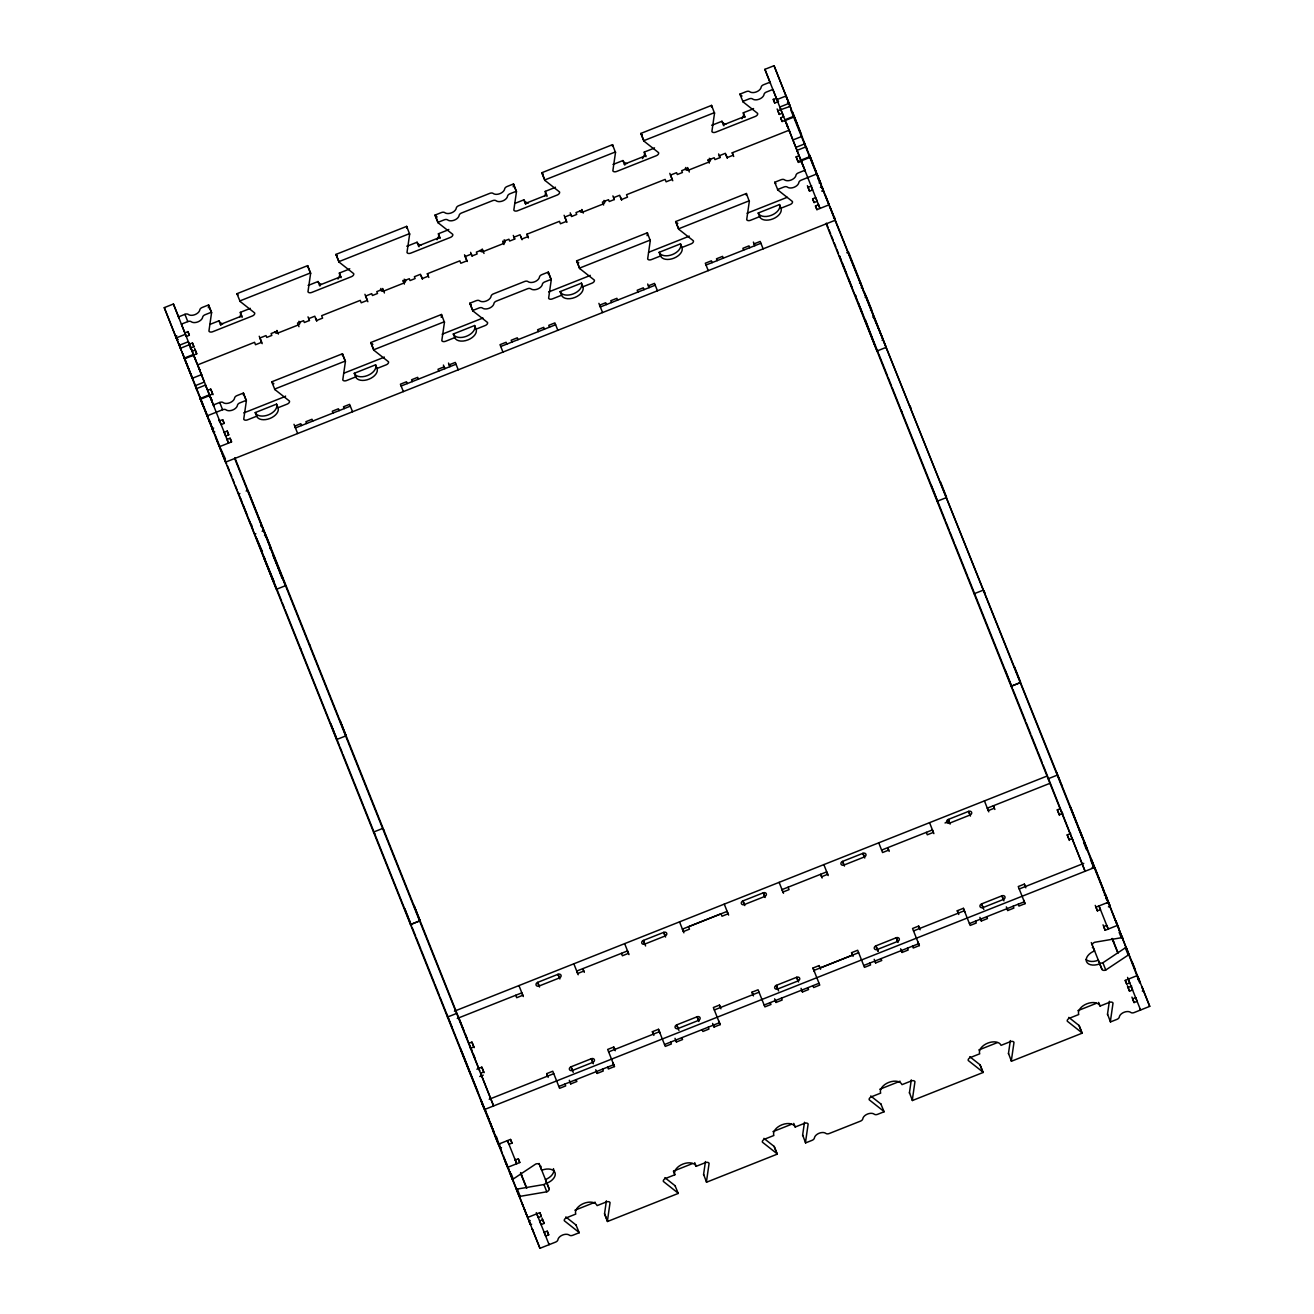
<?xml version="1.0" encoding="UTF-8"?>
<svg xmlns="http://www.w3.org/2000/svg" width="1314" height="1314" viewBox="0 0 1314 1314"><rect width="100%" height="100%" fill="white"/><g stroke="black" fill="none" stroke-linecap="round" stroke-linejoin="round"><path stroke-width="1.5" d="M208.351 307.805L208.68 305.521A3.285 1.987 -21.5 0 0 208.597 304.93L202.175 307.492A3.285 1.987 -21.5 0 0 199.794 309.858A6.554 3.991 -21.5 0 1 195.03 314.604A6.554 3.991 -21.5 0 1 188.296 314.424A3.285 1.987 -21.5 0 0 184.929 314.325L178.49 316.888L178.934 317.955M208.597 304.93L211.472 312.206A3.285 1.987 -21.5 0 1 211.554 312.781L208.926 331.079A3.285 1.987 -21.5 0 0 212.72 331.719L252.354 315.984A3.285 1.987 -21.5 0 0 254.653 312.929L240.117 301.448A3.285 1.987 -21.5 0 1 239.772 300.972L310.515 272.918L307.64 265.642L236.914 293.712L240.117 301.448M243.32 394.791L243.484 393.642A3.285 1.987 -21.5 0 0 243.402 393.067L236.98 395.613A3.285 1.987 -21.5 0 0 234.598 397.994A6.554 3.991 -21.5 0 1 229.835 402.741A6.554 3.991 -21.5 0 1 223.101 402.56A3.285 1.987 -21.5 0 0 219.734 402.462L213.295 405.008L213.722 406.092M243.402 393.067L246.276 400.343A3.285 1.987 -21.5 0 1 246.359 400.918L243.731 419.215A3.285 1.987 -21.5 0 0 247.508 419.856L256.657 416.226A11.481 6.981 -21.5 0 0 269.928 418.46A11.481 6.981 -21.5 0 0 278.01 407.751L287.158 404.121A3.285 1.987 -21.5 0 0 289.458 401.066L274.922 389.585A3.285 1.987 -21.5 0 1 274.577 389.108L345.319 361.038L342.445 353.778L271.702 381.832L274.922 389.585M307.558 267.366L307.722 266.216A3.285 1.987 -21.5 0 0 307.64 265.642M310.515 272.918A3.285 1.987 -21.5 0 1 310.597 273.493L307.969 291.79A3.285 1.987 -21.5 0 0 311.747 292.431L351.396 276.696A3.285 1.987 -21.5 0 0 353.696 273.64L339.16 262.159A3.285 1.987 -21.5 0 1 338.815 261.683L335.941 254.407L406.683 226.353L409.64 234.188L406.995 252.485A3.285 1.987 -21.5 0 0 410.789 253.126L450.423 237.407A3.285 1.987 -21.5 0 0 452.739 234.335L438.203 222.871A3.285 1.987 -21.5 0 1 437.858 222.378L434.983 215.118L441.422 212.556A3.285 1.987 -21.5 0 1 444.789 212.654A6.554 3.991 -21.5 0 0 451.523 212.835A6.554 3.991 -21.5 0 0 456.287 208.088A3.285 1.987 -21.5 0 1 458.668 205.723L489.81 193.355A3.285 1.987 -21.5 0 1 493.177 193.454A6.554 3.991 -21.5 0 0 499.928 193.634A6.554 3.991 -21.5 0 0 504.675 188.888A3.285 1.987 -21.5 0 1 507.056 186.522L513.495 183.96L516.369 191.236A3.285 1.987 -21.5 0 1 516.451 191.811L513.823 210.109A3.285 1.987 -21.5 0 0 517.601 210.749L557.235 195.03A3.285 1.987 -21.5 0 0 559.55 191.959L545.014 180.478A3.285 1.987 -21.5 0 1 544.669 180.002L541.795 172.742L612.538 144.671L615.494 152.523L612.85 170.82A3.285 1.987 -21.5 0 0 616.644 171.461L656.277 155.725A3.285 1.987 -21.5 0 0 658.593 152.67L644.041 141.189A3.285 1.987 -21.5 0 1 643.712 140.713L640.838 133.437L711.564 105.383L714.52 113.234L711.892 131.515A3.285 1.987 -21.5 0 0 715.687 132.156L755.32 116.437A3.285 1.987 -21.5 0 0 757.62 113.382L743.083 101.901A3.285 1.987 -21.5 0 1 742.739 101.424L749.177 98.862A3.285 1.987 -21.5 0 1 752.544 98.961A6.554 3.991 -21.5 0 0 759.278 99.141A6.554 3.991 -21.5 0 0 764.042 94.394A3.285 1.987 -21.5 0 1 766.423 92.029L772.862 89.467L776.788 99.256M342.363 355.486L342.527 354.353A3.285 1.987 -21.5 0 0 342.445 353.778M345.319 361.038A3.285 1.987 -21.5 0 1 345.401 361.629L342.773 379.91A3.285 1.987 -21.5 0 0 346.551 380.551L355.7 376.921A11.481 6.981 -21.5 0 0 368.955 379.171A11.481 6.981 -21.5 0 0 377.036 368.462L386.185 364.832A3.285 1.987 -21.5 0 0 388.501 361.777L373.964 350.296A3.285 1.987 -21.5 0 1 373.619 349.82L370.745 342.543L441.488 314.473L444.444 322.324L441.8 340.622A3.285 1.987 -21.5 0 0 445.594 341.262L454.743 337.632A11.481 6.981 -21.5 0 0 467.998 339.866A11.481 6.981 -21.5 0 0 476.079 329.157L485.227 325.527A3.285 1.987 -21.5 0 0 487.543 322.472L472.991 310.991A3.285 1.987 -21.5 0 1 472.662 310.515L469.788 303.255L476.21 300.692A3.285 1.987 -21.5 0 1 479.577 300.791A6.554 3.991 -21.5 0 0 486.328 300.972A6.554 3.991 -21.5 0 0 491.075 296.225A3.285 1.987 -21.5 0 1 493.456 293.86L524.615 281.492A3.285 1.987 -21.5 0 1 527.982 281.59A6.554 3.991 -21.5 0 0 534.716 281.771A6.554 3.991 -21.5 0 0 539.479 277.024A3.285 1.987 -21.5 0 1 541.861 274.642L548.299 272.097L551.174 279.373A3.285 1.987 -21.5 0 1 551.256 279.948L548.611 298.245A3.285 1.987 -21.5 0 0 552.406 298.886L561.554 295.256A11.481 6.981 -21.5 0 0 574.809 297.49A11.481 6.981 -21.5 0 0 582.89 286.781L592.039 283.151A3.285 1.987 -21.5 0 0 594.355 280.096L579.803 268.614A3.285 1.987 -21.5 0 1 579.474 268.138L576.6 260.862L647.342 232.808L650.282 240.659L647.654 258.94A3.285 1.987 -21.5 0 0 651.448 259.581L660.597 255.951A11.481 6.981 -21.5 0 0 673.852 258.201A11.481 6.981 -21.5 0 0 681.933 247.492L691.082 243.862A3.285 1.987 -21.5 0 0 693.398 240.807L678.845 229.326A3.285 1.987 -21.5 0 1 678.517 228.85L675.642 221.573L746.368 193.503L749.325 201.354L746.697 219.652A3.285 1.987 -21.5 0 0 750.491 220.292L759.623 216.662A11.481 6.981 -21.5 0 0 772.895 218.896A11.481 6.981 -21.5 0 0 780.976 208.203L790.125 204.573A3.285 1.987 -21.5 0 0 792.424 201.502L777.888 190.021A3.285 1.987 -21.5 0 1 777.543 189.545L783.982 186.999A3.285 1.987 -21.5 0 1 787.349 187.097A6.554 3.991 -21.5 0 0 794.083 187.278A6.554 3.991 -21.5 0 0 798.846 182.531A3.285 1.987 -21.5 0 1 801.228 180.149L816.799 173.957L774.045 65.7L764.896 69.33L781.731 111.871M406.601 228.061L406.765 226.928A3.285 1.987 -21.5 0 0 406.683 226.353M441.241 317.347L441.57 315.064A3.285 1.987 -21.5 0 0 441.488 314.473M513.248 186.834L513.577 184.551A3.285 1.987 -21.5 0 0 513.495 183.96M548.217 273.821L548.381 272.671A3.285 1.987 -21.5 0 0 548.299 272.097M612.455 146.396L612.62 145.246A3.285 1.987 -21.5 0 0 612.538 144.671M647.096 235.666L647.424 233.383A3.285 1.987 -21.5 0 0 647.342 232.808M711.498 107.107L711.662 105.958A3.285 1.987 -21.5 0 0 711.564 105.383M746.286 195.228L746.451 194.094A3.285 1.987 -21.5 0 0 746.368 193.503M664.851 1177.64L675.035 1185.688L678.254 1193.424L607.511 1221.494L604.637 1214.218A3.285 1.987 -21.5 0 1 604.555 1213.643L606.395 1200.832M607.511 1221.494A3.285 1.987 -21.5 0 1 607.429 1220.92L610.057 1202.622A3.285 1.987 -21.5 0 0 606.28 1201.981L597.131 1205.611A11.481 6.981 -21.5 0 0 583.859 1203.378A11.481 6.981 -21.5 0 0 575.778 1214.087L566.63 1217.717A3.285 1.987 -21.5 0 0 564.33 1220.772L578.866 1232.253A3.285 1.987 -21.5 0 1 579.211 1232.729L572.773 1235.275A3.285 1.987 -21.5 0 1 569.405 1235.176A6.554 3.991 -21.5 0 0 562.671 1234.996A6.554 3.991 -21.5 0 0 557.908 1239.743A3.285 1.987 -21.5 0 1 555.526 1242.124L539.955 1248.3L200.155 398.52L209.304 394.89L212.26 402.298M703.68 1174.93A3.285 1.987 -21.5 0 1 703.598 1174.355L705.437 1161.543M802.723 1135.641A3.285 1.987 -21.5 0 1 802.64 1135.05L804.48 1122.255M909.534 1093.264A3.285 1.987 -21.5 0 1 909.452 1092.673L911.292 1079.878M1008.577 1053.959A3.285 1.987 -21.5 0 1 1008.479 1053.385L1010.335 1040.573M1107.603 1014.671A3.285 1.987 -21.5 0 1 1107.521 1014.096L1109.361 1001.284M510.374 1171.727A3.285 1.987 -21.5 0 1 509.536 1172.154L512.411 1179.43A3.285 1.987 -21.5 0 0 513.248 1179.003L535.701 1164.056A3.285 1.987 -21.5 0 1 539.496 1164.697M1092.016 867.93L1093.429 866.994A3.285 1.987 -21.5 0 1 1094.266 866.567L1091.392 859.29A3.285 1.987 -21.5 0 0 1090.554 859.717L1093.429 866.994M1091.293 942.581L1099.095 962.127A3.285 1.987 -21.5 0 0 1102.889 962.768L1125.342 947.821A3.285 1.987 -21.5 0 1 1126.18 947.394L1129.054 954.67A3.285 1.987 -21.5 0 0 1128.217 955.081L1105.764 970.028A3.285 1.987 -21.5 0 1 1101.97 969.387L1099.752 963.835A11.481 6.981 -21.5 0 1 1086.497 961.602A11.481 6.981 -21.5 0 1 1094.578 950.893L1093.133 947.263A11.481 6.981 -21.5 0 0 1092.361 947.591M421.252 276.17L422.205 278.601L428.298 276.17L427.346 273.755L459.851 260.829L460.82 263.26L466.913 260.829L464.515 254.785M185.044 333.329L185.422 334.282L176.224 337.928L164.266 307.64L173.415 304.01L178.803 317.495M743.083 101.901L739.881 94.148L746.303 91.602A3.285 1.987 -21.5 0 1 749.67 91.684A6.554 3.991 -21.5 0 0 756.404 91.881A6.554 3.991 -21.5 0 0 761.167 87.135A3.285 1.987 -21.5 0 1 763.549 84.753L769.988 82.207M211.472 312.206L205.05 314.752A3.285 1.987 -21.5 0 0 202.668 317.134A6.554 3.991 -21.5 0 1 197.905 321.881A6.554 3.991 -21.5 0 1 191.171 321.7A3.285 1.987 -21.5 0 0 187.803 321.602L181.365 324.147L185.29 333.92M338.815 261.683L409.557 233.613A3.285 1.987 -21.5 0 1 409.64 234.188M437.858 222.378L444.28 219.832A3.285 1.987 -21.5 0 1 447.647 219.931A6.554 3.991 -21.5 0 0 454.398 220.111A6.554 3.991 -21.5 0 0 459.144 215.365A3.285 1.987 -21.5 0 1 461.526 212.999L492.684 200.631A3.285 1.987 -21.5 0 1 496.051 200.73A6.554 3.991 -21.5 0 0 502.786 200.911A6.554 3.991 -21.5 0 0 507.549 196.164A3.285 1.987 -21.5 0 1 509.931 193.782L516.369 191.236M544.669 180.002L615.412 151.948A3.285 1.987 -21.5 0 1 615.494 152.523M643.712 140.713L714.438 112.643A3.285 1.987 -21.5 0 1 714.52 113.234M176.782 335.842L175.567 336.105M184.929 333.017L187.869 331.571L189.347 335.267L186.292 336.483M778.545 101.507L774.734 103.018L773.256 99.322L776.475 98.501M209.846 324.443L218.995 320.813A11.481 6.981 -21.5 0 0 222.789 323.885M239.69 317.183A11.481 6.981 -21.5 0 0 240.331 312.354L249.479 308.724A3.285 1.987 -21.5 0 0 250.284 308.314M321.224 284.399A11.481 6.981 -21.5 0 1 318.021 281.525L308.889 285.154A3.285 1.987 -21.5 0 1 308.117 285.384M337.977 279.011A11.481 6.981 -21.5 0 0 339.373 273.049L348.522 269.419A3.285 1.987 -21.5 0 0 349.754 268.729M420.874 245.307A11.481 6.981 -21.5 0 1 417.064 242.236L407.915 245.866A3.285 1.987 -21.5 0 1 406.749 246.178M437.004 239.723A11.481 6.981 -21.5 0 0 438.416 233.761L447.548 230.131A3.285 1.987 -21.5 0 0 448.797 229.441M514.727 203.473L523.875 199.843A11.481 6.981 -21.5 0 0 528.327 203.095M544.587 196.229A11.481 6.981 -21.5 0 0 545.228 191.384L554.377 187.754A3.285 1.987 -21.5 0 0 555.444 187.179M626.729 163.626A11.481 6.981 -21.5 0 1 622.918 160.554L613.769 164.184A3.285 1.987 -21.5 0 1 613.014 164.414M642.415 158.583A11.481 6.981 -21.5 0 0 644.254 152.095L653.403 148.466A3.285 1.987 -21.5 0 0 654.52 147.858M725.771 124.337A11.481 6.981 -21.5 0 1 721.961 121.266L712.812 124.896A3.285 1.987 -21.5 0 1 711.63 125.208M741.901 118.753A11.481 6.981 -21.5 0 0 743.297 112.79L752.446 109.161A3.285 1.987 -21.5 0 0 753.563 108.553M776.87 99.618L786.018 95.988L788.975 103.395L779.826 107.025L819.985 208.417L818.31 204.179M177.078 339.932L178.228 339.488M778.282 101.408L776.607 98.813M218.995 320.813L220.423 324.459L241.76 315.984L240.331 312.354M318.021 281.525L319.466 285.154L340.802 276.696L339.373 273.049M417.064 242.236L418.509 245.866L439.845 237.391L438.416 233.761M523.875 199.843L525.321 203.489L546.657 195.014L545.228 191.384M622.918 160.554L624.347 164.184L645.7 155.725L644.254 152.095M721.961 121.266L723.39 124.896L744.742 116.42L743.297 112.79M179.394 344.005L180.034 347.274M787.464 102.755L788.597 102.295M179.18 345.336L188.329 341.706L196.312 361.892M188.625 344.498L192.435 342.987L193.914 346.682L190.859 347.882L192.222 351.281L195.26 350.066L196.739 353.778L192.173 355.585M788.893 106.385L789.944 105.662M198.841 367.592L200.007 370.482L193.355 354.501L184.206 358.131L195.145 385.725L204.278 382.095L189.561 344.629L180.363 348.325L181.102 350.181M190.07 348.013L191.581 347.405M790.699 109.703L1060.431 781.994M790.88 108.241L790.141 106.385L777.822 110.721L779.301 114.417L782.356 113.218L783.702 116.601L780.664 117.817L782.142 121.512L785.181 120.297M184.551 358.607L186.079 357.999M792.802 117.275L794.329 116.667M184.502 358.837L193.651 355.207M785.148 120.527L794.297 116.897M277.188 331.144L271.095 333.559L271.834 335.415L266.758 337.419L266.019 335.579L259.909 337.994L262.176 343.66M382.883 289.211L376.79 291.626L377.529 293.482L372.453 295.486L371.714 293.646L365.604 296.061L367.871 301.727M403.217 281.147L409.311 278.716L410.05 280.572L415.125 278.552L414.386 276.712L420.496 274.281L422.484 279.258M482.484 249.693L476.391 252.107L477.13 253.963L472.038 255.967L471.299 254.128L465.205 256.542L467.193 261.519M502.819 241.628L508.912 239.214L509.651 241.053L514.727 239.033L513.298 235.403M582.086 210.174L575.992 212.589L576.731 214.445L571.639 216.465L570.9 214.609L564.806 217.024L566.925 222.345M687.78 168.241L681.687 170.656L682.426 172.512L677.334 174.516L676.595 172.676L670.501 175.09L672.768 180.757M708.098 160.177L714.208 157.746L714.947 159.602L720.023 157.581L718.594 153.952M308.002 316.855L309.431 320.485L304.355 322.505L303.616 320.665L297.522 323.08L298.968 326.693M520.837 236.635L521.789 239.066L527.883 236.635L526.93 234.22L559.468 221.327L560.421 223.758L566.515 221.343L564.117 215.282M612.899 195.885L614.328 199.531L609.253 201.535L608.513 199.695L602.403 202.11L603.586 205.033M726.133 155.2L727.085 157.631L733.196 155.216L732.227 152.785L789.139 130.201L801.836 162.772M192.173 378.333L201.321 374.704M792.818 140.023L801.967 136.393M795.775 147.414L804.924 143.784M206.199 386.94L205.46 385.101L196.312 388.73L197.051 390.57M210.076 396.335L207.711 390.324L210.749 389.125L212.983 394.676M801.54 160.324L798.058 161.704L796.153 156.859L799.191 155.66M207.448 396.04L212.671 393.97L210.749 389.125M200.467 399.226L209.599 395.596M801.097 160.916L810.245 157.286M801.409 161.195L798.37 162.41L796.153 156.859M777.888 190.021L774.685 182.285L781.107 179.722A3.285 1.987 -21.5 0 1 784.474 179.821A6.554 3.991 -21.5 0 0 791.209 180.002A6.554 3.991 -21.5 0 0 795.972 175.255A3.285 1.987 -21.5 0 1 798.354 172.89L804.792 170.327L805.219 171.411M207.021 415.897L222.592 409.738A3.285 1.987 -21.5 0 1 225.959 409.82A6.554 3.991 -21.5 0 0 232.709 410.001A6.554 3.991 -21.5 0 0 237.456 405.254A3.285 1.987 -21.5 0 1 239.838 402.889L246.276 400.343M373.619 349.82L444.346 321.749A3.285 1.987 -21.5 0 1 444.444 322.324M472.662 310.515L479.084 307.969A3.285 1.987 -21.5 0 1 482.452 308.051A6.554 3.991 -21.5 0 0 489.186 308.248A6.554 3.991 -21.5 0 0 493.949 303.501A3.285 1.987 -21.5 0 1 496.331 301.12L527.489 288.768A3.285 1.987 -21.5 0 1 530.856 288.85A6.554 3.991 -21.5 0 0 537.59 289.047A6.554 3.991 -21.5 0 0 542.354 284.3A3.285 1.987 -21.5 0 1 544.735 281.919L551.174 279.373M579.474 268.138L650.2 240.068A3.285 1.987 -21.5 0 1 650.282 240.659M678.517 228.85L749.243 200.779A3.285 1.987 -21.5 0 1 749.325 201.354M209.238 421.383L209.55 420.496M818.195 179.016L820.297 182.679M210.996 424.126L209.452 421.925M218.995 420.956L222.674 419.708L224.152 423.404L221.097 424.619L219.668 420.973M811.625 185.832L808.061 187.442L809.539 191.138L812.594 189.939L811.149 186.292M819.065 182.876L820.199 182.432M343.677 373.291L383.327 357.556A3.285 1.987 -21.5 0 0 384.296 357.047M648.574 252.321L688.207 236.586A3.285 1.987 -21.5 0 0 689.193 236.077M787.25 197.297L747.617 213.016A3.285 1.987 -21.5 0 1 747.042 213.213M213.689 428.068L212.162 428.676L213.64 432.421M820.429 187.344L821.94 186.719M256.657 416.226L255.228 412.58L276.564 404.121L278.01 407.751M355.7 376.921L354.271 373.291L375.607 364.816L377.036 368.462M454.743 337.632L453.297 334.002L474.65 325.527L476.079 329.157M561.554 295.256L560.125 291.609L581.461 283.151L582.89 286.781M660.597 255.951L659.152 252.321L680.504 243.862L681.933 247.492M759.623 216.662L758.194 213.032L779.531 204.557L780.976 208.203M214.74 431.846L213.492 432.027M821.661 191.039L823.549 190.809L821.94 186.736M227.24 431.107L224.185 432.322L225.663 436.018L228.718 434.819L227.273 431.173L228.718 434.819M812.627 198.857L815.666 197.642L817.144 201.338L814.105 202.553L812.627 198.857L814.105 202.553M227.026 439.418L230.065 438.203L231.543 441.898L219.356 446.744L215.512 437.036M829.134 204.787L816.93 209.649L815.452 205.937L818.507 204.738M350.329 406.174L295.436 427.937L294.007 424.307M401.131 386.004L456.024 364.224M500.749 346.502L555.625 324.739M655.21 285.204L600.334 306.967L598.905 303.337M706.029 265.034L760.905 243.271M220.489 448.222L225.433 459.062M833.503 217.812L834.636 217.368M237.867 491.814L238.737 493.982L239.871 493.522M246.161 491.025L247.886 490.352L261.65 525.189M846.791 252.731L848.516 252.042L862.362 287.093M252.502 528.819L251.417 524.417M859.487 283.167L860.621 282.707M260.648 526.011L261.798 525.567L263.884 530.675M861.278 287.717L862.427 287.257L863.922 292.513M253.027 530.133L254.702 534.223L255.852 533.763M262.143 531.283L263.851 530.593M855.907 295.683L854.954 294.977M264.508 535.586L265.658 535.143M865.154 297.293L866.287 296.833M262.422 551.552L256.066 537.327M269.863 548.611L270.996 548.152L234.877 457.83M870.492 310.301L871.642 309.858L864.678 292.759M264.015 557.99L264.755 558.187M272.754 555.001L282.953 578.932M865.384 319.877L874.418 344.202M873.399 316.707L883.353 340.047M872.907 317.167L874.056 316.707M281.968 578.111L263.999 530.955M274.051 581.527L264.18 558.401M882.121 340.277L883.254 339.817M336.483 739.601L345.631 735.971M946.277 497.678L937.112 501.258M373.488 832.091L382.637 828.461M983.266 590.167L974.101 593.747M454.398 1011.189L1047.094 776.032M447.466 1017.069L456.615 1013.439M1048.112 778.775L1057.244 775.145M945.029 822.975L948.807 821.48M457.272 1018.449L521.839 992.842L523.317 996.538M539.118 986.009L559.436 977.928A2.464 1.955 -21.8 0 0 561.012 975.218A2.464 1.955 -21.8 0 0 558.007 974.298L537.689 982.363A2.464 1.955 -21.8 0 0 536.112 985.089A2.464 1.955 -21.8 0 0 539.118 986.009L537.672 982.346L539.528 987.044M644.813 944.076L665.13 935.979A2.464 1.955 -21.8 0 0 666.707 933.285A2.464 1.955 -21.8 0 0 663.701 932.365L643.384 940.43A2.464 1.955 -21.8 0 0 641.807 943.156A2.464 1.955 -21.8 0 0 644.813 944.076L643.367 940.413L645.585 945.965M744.397 904.541L764.732 896.476A2.464 1.955 -21.8 0 0 766.292 893.75A2.464 1.955 -21.8 0 0 763.286 892.83L742.968 900.895A2.464 1.955 -21.8 0 0 741.392 903.621A2.464 1.955 -21.8 0 0 744.397 904.541L742.968 900.895L744.824 905.576M844.015 865.039L864.333 856.958A2.464 1.955 -21.8 0 0 865.91 854.248A2.464 1.955 -21.8 0 0 862.904 853.328L842.57 861.393A2.464 1.955 -21.8 0 0 841.009 864.119A2.464 1.955 -21.8 0 0 844.015 865.039L842.57 861.376L844.426 866.074M881.612 850.092L932.414 829.939L933.893 833.634M970.028 815.025L949.71 823.106A2.464 1.955 -21.8 0 1 946.704 822.186A2.464 1.955 -21.8 0 1 948.265 819.46L968.582 811.379A2.464 1.955 -21.8 0 1 971.604 812.315A2.464 1.955 -21.8 0 1 970.028 815.041L968.582 811.379L970.438 816.076M1050.313 783.177L987.307 808.159L988.785 811.855M418.443 916.811L419.922 920.506L413.861 905.182L468.884 1043.3L471.923 1042.101L474.14 1047.652M1062.714 813.3L1059.232 814.68L1057.31 809.835L1060.365 808.636L1062.583 814.171M470.363 1048.326L473.845 1046.946L471.923 1042.101M476.9 1069.235L481.811 1067.149L484.045 1072.684M826.145 223.823L1085.101 871.264L1072.175 838.529L1069.12 839.728L1067.214 834.883L1070.696 833.503M479.758 1076.511L483.256 1075.131M547.642 1076.067L546.69 1073.637L552.783 1071.222L559.583 1088.337L565.677 1085.922L564.938 1084.066M615.248 1050.724L613.769 1047.028L607.659 1049.443L614.459 1066.557L608.366 1068.988L607.626 1067.132M653.337 1034.134L652.385 1031.704L658.478 1029.289L659.957 1032.985M720.943 1008.791L719.464 1005.095L713.354 1007.51L717.198 1017.233M752.938 994.632L751.986 992.201L758.079 989.787L764.879 1006.885L770.973 1004.471L770.234 1002.615M812.923 985.681L813.662 987.537L819.755 985.106L812.972 968.024L819.065 965.593L820.544 969.289M819.065 965.593L820.018 968.024L852.54 955.097L851.571 952.683L857.681 950.252L864.464 967.367L870.574 964.952L869.835 963.096M920.129 929.77L918.65 926.058L912.557 928.489L919.357 945.587L913.246 948.018L912.507 946.162M958.235 913.164L957.282 910.733L963.376 908.319L964.854 912.015M1025.823 887.821L1024.345 884.125L1018.251 886.539L1025.051 903.654L1018.941 906.085L1018.202 904.229M489.186 1099.276L553.752 1073.669M608.628 1051.89L659.447 1031.736M697.044 1016.79L676.726 1024.871A2.464 1.955 -21.8 0 0 675.15 1027.581A2.464 1.955 -21.8 0 0 678.155 1028.501L698.473 1020.436A2.464 1.955 -21.8 0 0 700.05 1017.709A2.464 1.955 -21.8 0 0 697.044 1016.79L698.9 1021.471M714.323 1009.957L759.049 992.218M813.924 970.438L858.633 952.699M878.13 951.385L875.912 945.817L877.358 949.48L897.676 941.399A2.464 1.955 -21.8 0 0 899.236 938.672A2.464 1.955 -21.8 0 0 896.23 937.753L875.912 945.85A2.464 1.955 -21.8 0 0 874.336 948.544A2.464 1.955 -21.8 0 0 877.341 949.464L877.9 950.843M913.526 930.92L964.328 910.766M1019.221 888.987L1083.771 863.38M572.461 1070.45L592.778 1062.369A2.464 1.955 -21.8 0 0 594.355 1059.642A2.464 1.955 -21.8 0 0 591.349 1058.723L571.032 1066.804A2.464 1.955 -21.8 0 0 569.455 1069.514A2.464 1.955 -21.8 0 0 572.461 1070.434L571.032 1066.804L573.249 1072.355M777.757 988.999L798.074 980.934A2.464 1.955 -21.8 0 0 799.651 978.207A2.464 1.955 -21.8 0 0 796.645 977.288L776.328 985.352A2.464 1.955 -21.8 0 0 774.751 988.079A2.464 1.955 -21.8 0 0 777.757 988.999L776.328 985.352L778.545 990.904M983.053 907.547L1003.37 899.466A2.464 1.955 -21.8 0 0 1004.931 896.739A2.464 1.955 -21.8 0 0 1001.925 895.819L981.607 903.901A2.464 1.955 -21.8 0 0 980.03 906.611A2.464 1.955 -21.8 0 0 983.036 907.531L981.607 903.901L983.825 909.452M558.828 1086.464L613.72 1064.701M664.523 1044.531L719.415 1022.752M764.14 1005.029L819.016 983.266M863.725 965.494L918.601 943.731M969.42 923.561L1024.296 901.798M570.013 1082.046L570.752 1083.902L576.862 1081.488L576.123 1079.632M596.441 1071.567L597.18 1073.423L603.274 1070.992L602.535 1069.153M675.708 1040.113L676.447 1041.969L682.557 1039.538L681.818 1037.699M713.321 1025.199L714.06 1027.039L720.154 1024.624L718.725 1020.994M775.309 1000.595L776.048 1002.451L782.159 1000.036L781.403 998.18M801.737 990.115L802.476 991.971L808.57 989.541L807.831 987.701M874.91 961.076L875.65 962.932L881.743 960.518L881.004 958.662M901.338 950.597L902.077 952.453L908.171 950.022L907.432 948.182M980.605 919.143L981.344 920.999L987.438 918.585L986.699 916.729M1007.033 908.664L1007.772 910.52L1013.866 908.089L1013.127 906.249M500.207 1147.795L496.298 1136.331M1104.368 895.08L1105.403 894.374M1105.797 898.71L1106.946 898.267M514.809 1158.899L516.731 1163.744L507.483 1140.618L508.961 1144.313L512.017 1143.114L510.538 1139.402L498.334 1144.248L494.507 1134.557M500.043 1144.051L498.909 1144.494L499.944 1147.138M1106.963 903.244L1108.688 902.57M1104.286 892.617L1108.113 902.307L1095.925 907.153L1097.404 910.848L1100.459 909.649L1099.013 906.003L1108.211 929.064L1106.946 925.828M500.355 1148.19L501.488 1147.68M1108.408 906.874L1110.1 906.134M515.252 1160.048L518.307 1158.833L519.786 1162.529L507.582 1167.374L503.755 1157.683M1106.733 925.368L1103.694 926.567L1105.173 930.279L1117.36 925.434L1113.533 915.743M1137.398 975.53L1125.211 980.375L1126.689 984.071L1129.744 982.856L1127.576 977.402M529.115 1221.117L530.215 1220.542M539.857 1212.691L541.302 1216.337L538.247 1217.536L536.293 1212.625M1137.71 979.505L1138.942 979.324M531.644 1224.172L530.495 1224.632L529.049 1220.969M1131.715 986.091L1128.036 987.471L1129.531 991.167L1132.569 989.951L1131.091 986.19M1139.714 982.921L1105.616 894.9M574.859 1210.243L595.176 1202.179M673.901 1170.955L692.379 1163.613M772.928 1131.65L791.406 1124.324M879.739 1089.273L900.074 1081.208M978.782 1049.985L997.26 1042.643M1077.825 1010.68L1096.303 1003.354M544.127 1223.416L541.089 1224.632L539.643 1221.002L542.649 1219.721L544.127 1223.416L541.976 1217.963M763.894 1138.351L774.077 1146.383A3.285 1.987 -21.5 0 1 774.406 1146.859L777.28 1154.135L706.554 1182.206A3.285 1.987 -21.5 0 1 706.472 1181.614L709.1 1163.333A3.285 1.987 -21.5 0 0 705.306 1162.693L696.157 1166.323A11.481 6.981 -21.5 0 0 682.902 1164.073A11.481 6.981 -21.5 0 0 674.821 1174.782L665.672 1178.412A3.285 1.987 -21.5 0 0 663.373 1181.467L677.909 1192.948A3.285 1.987 -21.5 0 1 678.254 1193.424M777.28 1154.135A3.285 1.987 -21.5 0 0 776.952 1153.659L762.399 1142.178A3.285 1.987 -21.5 0 1 764.715 1139.123L773.864 1135.493A11.481 6.981 -21.5 0 1 781.945 1124.784A11.481 6.981 -21.5 0 1 795.2 1127.018L804.349 1123.388A3.285 1.987 -21.5 0 1 808.143 1124.028L805.498 1142.326A3.285 1.987 -21.5 0 0 805.597 1142.901L812.019 1140.355A3.285 1.987 -21.5 0 0 814.401 1137.99A6.554 3.991 -21.5 0 1 819.164 1133.226A6.554 3.991 -21.5 0 1 825.898 1133.424A3.285 1.987 -21.5 0 0 829.265 1133.506L860.424 1121.154A3.285 1.987 -21.5 0 0 862.805 1118.772A6.554 3.991 -21.5 0 1 867.569 1114.026A6.554 3.991 -21.5 0 1 874.303 1114.223A3.285 1.987 -21.5 0 0 877.67 1114.305L884.092 1111.759L880.889 1104.006L870.706 1095.975M1008.479 1053.385L1011.435 1061.236L1082.178 1033.165A3.285 1.987 -21.5 0 0 1081.833 1032.689L1067.296 1021.208A3.285 1.987 -21.5 0 1 1069.612 1018.153L1078.745 1014.523A11.481 6.981 -21.5 0 1 1086.826 1003.814A11.481 6.981 -21.5 0 1 1100.097 1006.048L1109.246 1002.418A3.285 1.987 -21.5 0 1 1113.024 1003.058L1110.396 1021.356A3.285 1.987 -21.5 0 0 1110.478 1021.931L1116.916 1019.385A3.285 1.987 -21.5 0 0 1119.298 1017.02A6.554 3.991 -21.5 0 1 1124.061 1012.273A6.554 3.991 -21.5 0 1 1130.796 1012.453A3.285 1.987 -21.5 0 0 1134.163 1012.552L1149.734 1006.36L1141.932 986.765M1142.309 991.085L1143.591 990.953M544.16 1232.335L547.215 1231.136L548.694 1234.832L545.655 1236.031L544.21 1232.401M1135.657 997.654L1132.602 998.87L1134.081 1002.566L1137.136 1001.367L1135.707 997.72M909.452 1092.673L912.409 1100.524L983.135 1072.47L980.26 1065.194A3.285 1.987 -21.5 0 0 979.932 1064.718L969.748 1056.686M1119.314 930.213L1122.189 937.49A3.285 1.987 -21.5 0 1 1121.285 937.753L1094.661 942.286A3.285 1.987 -21.5 0 0 1092.361 945.341M553.424 1168.622A11.481 6.981 -21.5 0 1 545.458 1179.561L549.104 1188.743A3.285 1.987 -21.5 0 1 546.805 1191.798L520.18 1196.331A3.285 1.987 -21.5 0 0 519.276 1196.594L516.402 1189.334A3.285 1.987 -21.5 0 1 517.305 1189.055L543.93 1184.538A3.285 1.987 -21.5 0 0 546.23 1181.483L539.019 1163.432M742.032 96.053L740.209 94.624A3.285 1.987 -21.5 0 1 739.881 94.148M775.917 183.467L775.014 182.761A3.285 1.987 -21.5 0 1 774.685 182.285M640.838 133.437A3.285 1.987 -21.5 0 0 641.183 133.913L642.086 134.636M675.642 221.573A3.285 1.987 -21.5 0 0 675.971 222.05L677.794 223.479M541.795 172.742A3.285 1.987 -21.5 0 0 542.14 173.218L543.043 173.924M576.6 260.862A3.285 1.987 -21.5 0 0 576.945 261.338L578.751 262.784M434.983 215.118A3.285 1.987 -21.5 0 0 435.328 215.595L437.135 217.024M469.788 303.255A3.285 1.987 -21.5 0 0 470.133 303.731L471.036 304.437M335.941 254.407A3.285 1.987 -21.5 0 0 336.285 254.883L337.189 255.606M370.745 342.543A3.285 1.987 -21.5 0 0 371.09 343.02L372.897 344.449M238.163 294.894L237.243 294.188A3.285 1.987 -21.5 0 1 236.914 293.712M273.87 383.754L272.047 382.308A3.285 1.987 -21.5 0 1 271.702 381.832M1068.791 1017.381L1078.958 1025.413A3.285 1.987 -21.5 0 1 1079.303 1025.906L1082.178 1033.165M983.135 1072.47A3.285 1.987 -21.5 0 0 982.806 1071.978L968.254 1060.513A3.285 1.987 -21.5 0 1 970.57 1057.441L979.718 1053.812A11.481 6.981 -21.5 0 1 987.799 1043.102A11.481 6.981 -21.5 0 1 1001.054 1045.353L1010.203 1041.723A3.285 1.987 -21.5 0 1 1013.997 1042.363L1011.353 1060.661A3.285 1.987 -21.5 0 0 1011.435 1061.236M565.825 1216.945L575.992 1224.976A3.285 1.987 -21.5 0 1 576.337 1225.453M1138.006 976.745L1138.893 979.176M854.691 294.336L852.277 288.357M1110.231 906.463L1056.587 772.271M864.579 319.499L877.013 351.002L886.162 347.372L866.189 296.57M190.251 346.551L173.415 304.01M774.045 65.7L790.059 105.958M796.941 123.598L793.985 116.19L784.836 119.82L787.792 127.228M806.829 148.63L806.09 146.79L796.941 150.42L797.68 152.26M812.479 162.427L809.523 155.019L821.414 185.044L817.489 175.222M815.583 170.377L816.322 172.216M1070.467 807.42L1074.392 817.242M1075.558 820.248L1076.297 822.088M1079.402 830.037L1082.358 837.445L1070.467 806.944M1115.997 920.999L1118.953 928.407M1122.057 936.356L1122.797 938.196M1131.945 961.405L1134.902 968.796M1140.224 982.56L1139.074 979.653M812.89 163.987L809.933 156.58L800.784 160.209L803.757 167.617M816.799 173.957L1149.734 1006.36M764.896 69.33L770.415 83.275M786.166 122.777L789.698 131.564M826.358 223.15L828.099 227.486M828.97 229.654L830.694 233.991M831.565 236.159L833.29 240.495M834.16 242.663L835.901 246.999M836.772 249.167L838.496 253.503M840.812 259.285L839.367 255.672L852.145 288.029M842.258 262.899L846.594 273.739M848.039 277.353L852.375 288.193M855.266 295.42L863.741 316.444M864.316 317.889L868.948 329.453M869.523 330.898L872.989 339.57M873.564 341.016L875.88 346.797M876.454 348.243L878.195 352.579M878.77 354.024L887.443 375.705M888.018 377.151L891.483 385.823M892.058 387.269L900.419 408.358M935.995 497.086L900.944 409.64L901.897 412.054M936.57 498.532L945.242 520.213M945.817 521.658L949.283 530.33M949.874 531.776L954.49 543.339M955.064 544.784L967.777 576.583M1012.289 687.846L968.369 578.029M1012.864 689.292L1025.593 721.09M1026.168 722.536L1030.784 734.099M1031.375 735.544L1037.14 749.998M1037.731 751.444L1042.347 763.007M802.328 163.609L804.841 169.949M1072.7 839.794L1061.318 811.05M1112.909 939.986L1113.648 941.826M1117.59 951.763L1112.35 938.557M1112.022 938.492L1117.968 953.34M1128.25 979.16L1140.585 1009.99L1140.158 1008.906M1057.31 809.835L1059.544 815.386M1067.214 834.883L1069.432 840.434M732.227 152.785L733.705 156.481M994.879 809.457L993.4 805.761L994.37 808.192L988.259 810.607L984.432 800.899M727.365 158.288L725.377 153.311L719.284 155.742L720.023 157.581M763.138 248.855L760.182 241.448L754.088 243.862L754.827 245.718L753.382 242.088M749.736 247.738L748.996 245.882L742.903 248.297L743.642 250.153M707.983 159.815L709.281 163.1M1003.929 900.846L1001.925 895.819L1003.37 899.482M687.518 167.535L689.308 172.003M949.381 822.236L948.265 819.46L950.121 824.141M723.324 258.217L722.585 256.361L716.475 258.792L717.214 260.632M712.139 262.652L711.4 260.813L705.306 263.227L708.262 270.618M975.53 921.163L976.269 923.019L970.159 925.434L963.376 908.319M957.282 910.733L958.76 914.445M889.184 851.39L887.706 847.694L888.675 850.125L882.565 852.54L878.738 842.832M621.67 200.221L619.682 195.26L613.589 197.675L614.328 199.531M657.443 290.788L654.487 283.381L648.393 285.811L649.132 287.651L647.687 284.021M644.041 289.671L643.302 287.815L637.208 290.246L637.947 292.086M864.743 858.009L862.887 853.312L864.333 856.958M896.23 937.753L898.086 942.434M581.823 209.468L583.252 213.098M617.629 300.15L616.89 298.311L610.78 300.725L611.519 302.581M606.444 304.585L605.705 302.746L599.611 305.16L602.568 312.551M828.198 875.567L826.72 871.872L782.011 889.611L783.489 893.306M822.121 878.015L820.626 874.303L821.595 876.734L827.689 874.319L823.845 864.596M851.571 952.683L853.065 956.378M526.93 234.22L528.409 237.916M522.069 239.739L520.081 234.763L513.988 237.193L514.727 239.033M557.842 330.307L554.886 322.899L548.792 325.314L549.531 327.17M812.972 968.024L814.45 971.719M544.456 329.19L543.717 327.334L537.607 329.748L538.346 331.604M502.671 241.25L503.968 244.535M765.142 897.511L763.286 892.83L764.732 896.476M798.501 981.969L796.645 977.288L798.074 980.934M482.205 248.97L484.012 253.454M518.028 339.669L517.289 337.813L511.195 340.244L511.934 342.083M506.843 344.104L506.104 342.264L500.01 344.679L502.966 352.07M728.613 915.086L727.118 911.39L682.409 929.129L683.888 932.825M751.986 992.201L753.464 995.913M427.346 273.755L428.824 277.451M458.257 369.809L455.285 362.418L449.191 364.832L449.93 366.688L448.501 363.058M717.198 1017.217L720.154 1024.624M708.23 1027.219L708.969 1029.059L702.875 1031.474L702.136 1029.634M402.955 280.424L404.384 284.07M665.557 937.046L663.701 932.349L665.13 935.979M438.761 371.123L438.022 369.267L444.116 366.852L444.855 368.708L443.409 365.062M382.62 288.489L384.411 292.973M418.427 379.188L417.688 377.332L411.594 379.762L412.333 381.602M678.944 1030.422L676.71 1024.854L678.155 1028.517M407.241 383.622L406.502 381.766L400.409 384.197L403.365 391.588M670.633 1042.133L671.372 1043.973L665.278 1046.404L662.305 1038.98M629.012 954.605L627.534 950.909L576.715 971.062L578.193 974.758M652.385 1031.704L653.863 1035.399M584.303 972.36L582.825 968.664L583.777 971.095L577.684 973.51L573.84 963.803M316.789 321.191L314.802 316.214L308.691 318.645L309.431 320.485M352.563 411.758L349.59 404.351L343.496 406.765L344.235 408.621M339.16 410.641L338.421 408.785L332.327 411.216L333.066 413.056M559.863 978.979L558.007 974.282L559.436 977.928M593.337 1063.749L591.349 1058.723L592.795 1062.385M276.925 330.438L278.354 334.068M312.732 421.121L311.993 419.265L305.899 421.695L306.638 423.535M301.547 425.555L300.807 423.716L294.714 426.13L297.67 433.521M546.69 1073.637L548.168 1077.349M549.104 1188.743L546.887 1183.191A11.481 6.981 -21.5 0 0 554.968 1172.482A11.481 6.981 -21.5 0 0 541.713 1170.248L540.268 1166.618A11.481 6.981 -21.5 0 1 541.056 1166.323M541.302 1216.337L539.824 1212.625L527.62 1217.47L523.793 1207.78M201.157 373.373L202.307 376.264M210.979 397.945L212.145 400.836M265.888 535.225L343.496 729.401M210.519 397.386L211.538 400.031M344.449 731.832L345.927 735.528L339.883 720.203L417.474 914.38M458.832 1017.857L463.957 1030.669M465.402 1034.315L466.864 1037.945M468.884 1043.3L471.972 1050.625M473.401 1054.189L474.814 1057.737M521.412 1174.667L522.151 1176.506M234.664 458.504L493.604 1105.945L480.678 1073.193L483.733 1071.994L481.811 1067.149M520.541 1173.172L526.471 1188.02M536.769 1213.84L549.104 1244.67L548.677 1243.586M219.52 420.611L219.192 419.774M164.266 307.64L177.029 339.817M182.761 353.877L202.997 404.466M203.571 405.911L208.187 417.474M208.778 418.92L214.56 433.357M215.135 434.803L219.75 446.366M254.702 534.223L255.589 536.424M256.756 538.855L260.796 548.973M261.371 550.418L266.003 561.981M266.578 563.427L281.607 601.007M282.182 602.453L284.497 608.234M285.072 609.68L334.347 733.031M339.406 745.514L330.734 723.833L336.778 739.158L335.3 735.446M339.981 746.96L342.297 752.741M342.872 754.187L353.86 781.649M354.435 783.095L357.901 791.767M358.476 793.213L363.107 804.776M363.682 806.221L408.326 918.01M406.453 913.148L404.728 908.812L410.773 924.136L409.295 920.441M407.028 914.593L411.66 926.156M412.235 927.602L415.7 936.274M416.275 937.72L420.907 949.283M421.482 950.728L434.195 982.527M434.786 983.972L439.402 995.536M439.976 996.981L450.653 1023.934M486.41 1113.073L484.866 1109.213L489.334 1120.53M487.182 1114.995L489.498 1120.776M490.27 1122.698L491.814 1126.558M492.586 1128.48L497.168 1140.207M180.429 348.276L175.78 336.647M181.677 351.331L191.696 376.494L175.715 336.483M199.728 396.959L202.701 404.351M224.858 459.292L226.599 463.628M227.453 465.797L229.194 470.133M230.065 472.301L231.79 476.637M232.66 478.805L234.401 483.141M235.272 485.309L236.996 489.646M240.183 497.595L241.628 501.209M243.074 504.822L247.41 515.663M248.855 519.276L253.175 530.117M446.809 1014.194L493.801 1131.83L489.892 1121.942M506.202 1162.939L507.877 1167.095M508.058 1167.571L509.175 1170.331M512.263 1178.297L513.002 1180.136M515.663 1186.838L513.232 1180.711M515.844 1187.298L518.143 1193.063M200.155 398.52L203.112 405.927M205.789 412.3L206.528 414.156M1106.897 898.135L1105.747 895.228M1142.178 987.405L1143.131 989.803M788.663 102.426L789.813 105.334M786.823 97.877L785.756 95.199M820.15 182.301L819.312 180.182M822.121 187.179L823.139 189.758M855.628 296.635L857.155 300.463M186.128 336.055L185.422 334.282M272.983 553.917L273.328 554.787M530.445 1224.5L529.361 1221.774M532.285 1229.05L533.418 1231.908M273.558 581.987L255.704 536.753M212.211 428.791L213.295 431.518M1108.983 903.326L1109.722 905.198M496.117 1137.546L497.119 1140.076L495.723 1136.528M176.536 338.552L176.043 337.304M1094.661 867.273L1103.579 889.89M1079.714 830.07L1083.557 839.794M1084.066 841.075L1087.401 849.402A3.285 1.987 -21.5 0 1 1086.497 849.665L1083.623 842.389A3.285 1.987 -21.5 0 0 1084.526 842.126M1060.956 783.275L1061.909 785.69M1090.423 857.927L1094.25 867.634L484.455 1109.558L480.628 1099.867M1102.807 888.921L1103.76 891.335M1014.507 666.888L1020.551 682.196M1119.134 932.299L1121.285 937.753M1125.342 947.821L1128.217 955.081M984.087 590.988L985.04 593.402M940.512 481.909L946.556 497.218M910.093 406.01L911.045 408.424M792.539 111.953L801.474 134.57M829.988 206.807L830.941 209.238M831.466 210.503L835.293 220.226L225.515 462.15L221.688 452.443M825.291 195.096L829.134 204.803M1043.086 764.879L1060.365 808.636M1005.358 670.518L1011.402 685.826M931.363 485.539L937.424 500.848M858.108 302.401L862.493 313.488M858.206 303.14L859.257 305.801M860.309 308.478L862.427 313.816M863.479 316.493L864.53 319.171M1125.26 980.441L1126.689 984.071M1127.363 985.714L1129.531 991.167M1131.929 997.112L1134.081 1002.566M786.692 124.058L787.644 126.473M800.374 158.649L802.164 163.199M1095.252 905.395L1097.404 910.848M1103.021 924.826L1105.173 930.279M773.305 99.371L774.734 103.018M777.149 108.963L779.301 114.417M780.697 117.882L782.142 121.512M807.387 185.685L809.539 191.138M815.501 206.002L816.93 209.649M1102.889 962.768L1105.764 970.028M1101.97 969.387L1098.323 960.206A11.481 6.981 -21.5 0 1 1086.054 959.466M1107.521 1014.096L1110.478 1021.931M1098.652 1002.418L1100.097 1006.048M1024.345 884.125L1025.314 886.556M1078.958 1025.413L1081.833 1032.689M1023.606 900.024L1025.051 903.654M1006.327 906.874L1007.772 910.52M979.916 917.369L981.344 920.999M929.556 822.663L933.383 832.386L927.29 834.801L926.321 832.37M669.812 173.349L672.21 179.394L666.116 181.825L665.163 179.394L626.532 194.718L627.501 197.149L621.391 199.564L620.438 197.133M641.183 133.913L644.041 141.189M675.971 222.05L678.845 229.326M979.932 1064.718L982.806 1071.978M918.65 926.058L919.619 928.489M917.911 941.957L919.357 945.587M896.247 937.785L897.676 941.415M900.632 948.807L902.077 952.453M874.221 959.302L875.65 962.932M570.21 212.819L571.639 216.465M542.14 173.218L545.014 180.478M576.945 261.338L579.803 268.614M513.577 184.551L516.451 191.811M548.381 272.671L551.256 279.948M788.104 887.196L789.057 889.627L782.963 892.042L779.136 882.351M801.047 988.325L802.476 991.971M774.619 998.821L776.048 1002.451M470.609 252.337L472.038 255.967M724.26 904.114L728.087 913.805L721.994 916.236L721.025 913.805L688.52 926.731L689.472 929.146L683.379 931.577L679.535 921.853M802.64 1135.05L805.597 1142.901M435.328 215.595L438.203 222.871M470.133 303.731L472.991 310.991M793.771 1123.388L795.2 1127.018M719.464 1005.095L720.417 1007.526M774.077 1146.383L776.952 1153.659M712.615 1023.409L714.06 1027.039M697.044 1016.806L698.49 1020.452M675.018 1038.323L676.447 1041.969M624.659 943.633L628.486 953.34L622.393 955.771L621.44 953.34M658.478 1029.289L662.322 1038.996M364.931 294.303L367.329 300.364L361.219 302.795L360.266 300.364L321.651 315.688L322.603 318.119L316.51 320.534L315.541 318.103M703.598 1174.355L706.554 1182.206M336.285 254.883L339.16 262.159M371.09 343.02L373.964 350.296M694.728 1162.676L696.157 1166.323M673.392 1171.152L674.821 1174.782M307.722 266.216L310.597 273.493M342.527 354.353L345.401 361.629M613.769 1047.028L614.722 1049.459M613.03 1062.927L614.459 1066.557M595.751 1069.777L597.18 1073.423M569.323 1080.272L570.752 1083.902M518.964 985.566L522.791 995.289L516.698 997.704L515.745 995.273M259.236 336.253L261.617 342.313L255.524 344.728L254.571 342.297L197.658 364.881L207.711 390.324M604.555 1213.643L607.429 1220.92M575.992 1224.976L579.211 1232.729M208.68 305.521L211.554 312.781M243.484 393.642L246.359 400.918M543.93 1184.538L546.805 1191.798M547.265 1231.202L548.694 1234.832M184.929 314.325L187.803 321.602M219.734 402.462L222.592 409.738M510.571 1139.468L512.017 1143.114M518.34 1158.899L519.786 1162.529M520.607 1172.564L526.783 1188.168M187.918 331.637L189.347 335.267M192.468 343.053L193.914 346.682M194.587 348.325L196.739 353.778M222.707 419.774L224.152 423.404M230.114 438.268L231.543 441.898M469.837 1045.73L479.725 1070.779M383.442 829.298L384.394 831.713M309.463 644.303L310.416 646.734M273.23 554.541L285.516 585.683L276.383 589.313L264.081 558.171M208.877 393.329L213.607 405.27M226.583 438.252L228.488 443.097L205.46 385.101M511.097 1173.55L513.248 1179.003M517.305 1189.055L520.18 1196.331M497.957 1141.932L502.441 1153.298M503.18 1155.187L510.423 1173.583M510.67 1174.24L513.101 1180.415M518.636 1194.327L530.133 1223.531M532.154 1228.705L539.955 1248.3M474.288 1083.015L477.623 1091.326M481.614 1101.231L484.488 1108.507M505.233 1161.379L506.186 1163.793M522.315 1204.084L523.268 1206.498M451.162 1025.199L452.131 1027.63M460.672 1048.884L473.763 1081.734M482.107 1103.563L483.076 1105.994M493.029 1130.861L493.982 1133.276M460.688 1049.36L470.576 1074.409M374.293 832.912L375.262 835.343M300.315 647.933L301.267 650.364M238.737 493.982L250.843 524.647M195.145 385.725L211.62 426.984M220.21 448.747L221.163 451.162M241.76 315.984A11.481 6.981 -21.5 0 1 242.072 317.495M220.916 325.346A11.481 6.981 -21.5 0 1 220.423 324.459M340.802 276.696A11.481 6.981 -21.5 0 1 341.065 277.681M319.959 286.058A11.481 6.981 -21.5 0 1 319.466 285.154M439.845 237.391A11.481 6.981 -21.5 0 1 440.108 238.392M418.985 246.769A11.481 6.981 -21.5 0 1 418.509 245.866M546.657 195.014A11.481 6.981 -21.5 0 1 546.969 196.525M525.814 204.376A11.481 6.981 -21.5 0 1 525.321 203.489M645.7 155.725A11.481 6.981 -21.5 0 1 645.962 156.711M624.84 165.088A11.481 6.981 -21.5 0 1 624.347 164.184M744.742 116.42A11.481 6.981 -21.5 0 1 745.005 117.422M723.883 125.799A11.481 6.981 -21.5 0 1 723.39 124.896M243.731 412.842A3.285 1.987 -21.5 0 0 244.65 412.58L284.284 396.844A3.285 1.987 -21.5 0 0 285.598 396.089M442.161 334.183A3.285 1.987 -21.5 0 0 442.719 333.986L482.353 318.267A3.285 1.987 -21.5 0 0 482.928 317.988M548.628 291.889A3.285 1.987 -21.5 0 0 549.531 291.609L589.165 275.891A3.285 1.987 -21.5 0 0 590.249 275.316M276.564 404.121A11.481 6.981 -21.5 0 1 268.483 414.83A11.481 6.981 -21.5 0 1 255.228 412.58M375.607 364.816A11.481 6.981 -21.5 0 1 367.526 375.525A11.481 6.981 -21.5 0 1 354.271 373.291M474.65 325.527A11.481 6.981 -21.5 0 1 466.569 336.236A11.481 6.981 -21.5 0 1 453.297 334.002M581.461 283.151A11.481 6.981 -21.5 0 1 573.38 293.86A11.481 6.981 -21.5 0 1 560.125 291.609M680.504 243.862A11.481 6.981 -21.5 0 1 672.423 254.555A11.481 6.981 -21.5 0 1 659.152 252.321M779.531 204.557A11.481 6.981 -21.5 0 1 771.449 215.266A11.481 6.981 -21.5 0 1 758.194 213.032M884.092 1111.759A3.285 1.987 -21.5 0 0 883.764 1111.283L869.211 1099.802A3.285 1.987 -21.5 0 1 871.527 1096.747L880.676 1093.117A11.481 6.981 -21.5 0 1 888.757 1082.408A11.481 6.981 -21.5 0 1 902.012 1084.641L911.16 1081.011A3.285 1.987 -21.5 0 1 914.955 1081.652L912.327 1099.949A3.285 1.987 -21.5 0 0 912.409 1100.524M675.035 1185.688A3.285 1.987 -21.5 0 1 675.38 1186.164M880.889 1104.006A3.285 1.987 -21.5 0 1 881.234 1104.483M298.869 321.289A2.464 1.955 -21.8 0 1 298.278 324.969L277.944 333.033A2.464 1.955 -21.8 0 1 274.856 331.769M404.137 279.225A2.464 1.955 -21.8 0 1 403.973 283.019L383.639 291.084A2.464 1.955 -21.8 0 1 380.929 288.439M603.964 200.418A2.464 1.955 -21.8 0 1 603.159 203.999L582.841 212.063A2.464 1.955 -21.8 0 1 579.77 210.979M709.248 158.321A2.464 1.955 -21.8 0 1 708.854 162.065L688.536 170.13A2.464 1.955 -21.8 0 1 685.809 167.469M504.165 239.821A2.464 1.955 -21.8 0 1 503.558 243.501L483.224 251.565A2.464 1.955 -21.8 0 1 480.136 250.301M419.609 920.917L410.477 924.58L419.609 920.917M1020.239 682.607L1011.107 686.286L1020.255 682.656"/></g></svg>
